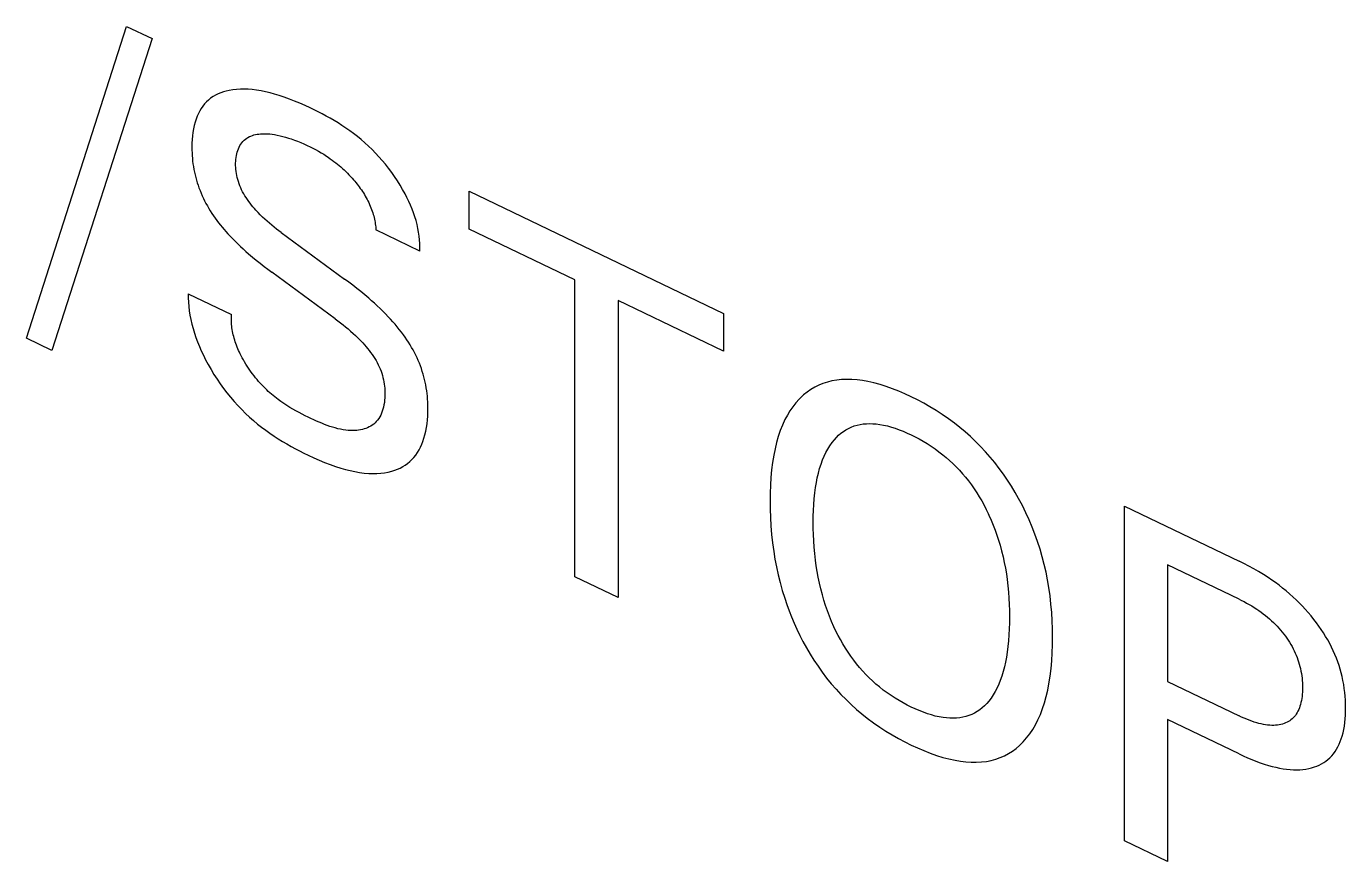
# Model space of a CAD drawing. Extents: x 0 to 420, y 0 to 297.
# Drawn here: x 164.7 to 171.78, y 153.05 to 157.53 of the extents above; entities that cross this region are included whole.
import ezdxf

# ---------------------------------------------------------------- set-up
doc = ezdxf.new("R2010")
doc.units = 0
doc.header["$LTSCALE"] = 23.1
doc.layers.add('40000_ISO', color=7, linetype='CONTINUOUS')

msp = doc.modelspace()

# ---------------------------------------------------------------- linework, layer by layer
at = {"layer": '40000_ISO', "color": 7, "linetype": 'CONTINUOUS'}
for p, q in [((164.6989, 155.8623), (165.2369, 157.535)), ((165.2369, 157.535), (165.3735, 157.4693)), ((165.3735, 157.4693), (164.8355, 155.7967)), ((165.6757, 157.1397), (165.665, 157.1296)), ((165.6876, 157.1493), (165.6757, 157.1397)), ((165.7002, 157.158), (165.6876, 157.1493)), ((165.7134, 157.1657), (165.7002, 157.158)), ((165.7271, 157.1726), (165.7134, 157.1657)), ((165.7414, 157.1786), (165.7271, 157.1726)), ((165.7562, 157.1837), (165.7414, 157.1786)), ((165.7713, 157.1881), (165.7562, 157.1837)), ((165.7869, 157.1917), (165.7713, 157.1881)), ((165.8065, 157.195), (165.7869, 157.1917)), ((165.8265, 157.1972), (165.8065, 157.195)), ((165.8469, 157.1984), (165.8265, 157.1972)), ((165.8677, 157.1986), (165.8469, 157.1984)), ((165.8889, 157.1977), (165.8677, 157.1986)), ((165.9103, 157.196), (165.8889, 157.1977)), ((165.934, 157.1931), (165.9103, 157.196)), ((165.9579, 157.1892), (165.934, 157.1931)), ((165.982, 157.1843), (165.9579, 157.1892)), ((166.0063, 157.1786), (165.982, 157.1843)), ((166.0308, 157.1719), (166.0063, 157.1786)), ((166.0553, 157.1645), (166.0308, 157.1719)), ((166.0828, 157.1553), (166.0553, 157.1645)), ((166.1105, 157.1452), (166.0828, 157.1553)), ((166.1382, 157.1342), (166.1105, 157.1452)), ((166.166, 157.1225), (166.1382, 157.1342)), ((165.6215, 157.0671), (165.6149, 157.0525)), ((165.6288, 157.0811), (165.6215, 157.0671)), ((165.6368, 157.0944), (165.6288, 157.0811)), ((165.6455, 157.1069), (165.6368, 157.0944)), ((165.6549, 157.1187), (165.6455, 157.1069)), ((165.665, 157.1296), (165.6549, 157.1187)), ((166.1939, 157.1102), (166.166, 157.1225)), ((166.2219, 157.0972), (166.1939, 157.1102)), ((166.2432, 157.0869), (166.2219, 157.0972)), ((166.2646, 157.0763), (166.2432, 157.0869)), ((166.2859, 157.0653), (166.2646, 157.0763)), ((166.3073, 157.054), (166.2859, 157.0653)), ((165.599, 157.0029), (165.5952, 156.9848)), ((165.6036, 157.0204), (165.599, 157.0029)), ((165.609, 157.0373), (165.6036, 157.0204)), ((165.6149, 157.0525), (165.609, 157.0373)), ((166.3286, 157.0421), (166.3073, 157.054)), ((166.3499, 157.0298), (166.3286, 157.0421)), ((166.3711, 157.017), (166.3499, 157.0298)), ((166.3922, 157.0037), (166.3711, 157.017)), ((166.4131, 156.9898), (166.3922, 157.0037)), ((165.5882, 156.9277), (165.5872, 156.9079)), ((165.5898, 156.9472), (165.5882, 156.9277)), ((165.5921, 156.9662), (165.5898, 156.9472)), ((165.5952, 156.9848), (165.5921, 156.9662)), ((165.8609, 156.9177), (165.8671, 156.9241)), ((165.8671, 156.9241), (165.8737, 156.9299)), ((165.8737, 156.9299), (165.8808, 156.9351)), ((165.8808, 156.9351), (165.8879, 156.9395)), ((165.8879, 156.9395), (165.8953, 156.9435)), ((165.8953, 156.9435), (165.9031, 156.9469)), ((165.9031, 156.9469), (165.9112, 156.9499)), ((165.9112, 156.9499), (165.9195, 156.9524)), ((165.9195, 156.9524), (165.928, 156.9544)), ((165.928, 156.9544), (165.9367, 156.9561)), ((165.9367, 156.9561), (165.9456, 156.9574)), ((165.9456, 156.9574), (165.9547, 156.9583)), ((165.9547, 156.9583), (165.9669, 156.959)), ((165.9669, 156.959), (165.9793, 156.9591)), ((165.9793, 156.9591), (165.992, 156.9586)), ((165.992, 156.9586), (166.0047, 156.9577)), ((166.0047, 156.9577), (166.0176, 156.9562)), ((166.0176, 156.9562), (166.0307, 156.9543)), ((166.0307, 156.9543), (166.0453, 156.9516)), ((166.0453, 156.9516), (166.06, 156.9484)), ((166.06, 156.9484), (166.0748, 156.9447)), ((166.0748, 156.9447), (166.0897, 156.9405)), ((166.0897, 156.9405), (166.1047, 156.9359)), ((166.1047, 156.9359), (166.1198, 156.931)), ((166.1198, 156.931), (166.1367, 156.9249)), ((166.1367, 156.9249), (166.1537, 156.9185)), ((166.4339, 156.9753), (166.4131, 156.9898)), ((166.4546, 156.9602), (166.4339, 156.9753)), ((166.475, 156.9444), (166.4546, 156.9602)), ((166.4952, 156.928), (166.475, 156.9444)), ((166.5151, 156.9108), (166.4952, 156.928)), ((165.5869, 156.8961), (165.5868, 156.8843)), ((165.5868, 156.8843), (165.587, 156.8701)), ((165.5872, 156.9079), (165.5869, 156.8961)), ((165.587, 156.8701), (165.5875, 156.8558)), ((165.5875, 156.8558), (165.5883, 156.8414)), ((165.8256, 156.8419), (165.8276, 156.8516)), ((165.8276, 156.8516), (165.8301, 156.861)), ((165.8301, 156.861), (165.8331, 156.87)), ((165.8331, 156.87), (165.8364, 156.8787)), ((165.8364, 156.8787), (165.8404, 156.8874)), ((165.8404, 156.8874), (165.8449, 156.8957)), ((165.8449, 156.8957), (165.8498, 156.9035)), ((165.8498, 156.9035), (165.8551, 156.9109)), ((165.8551, 156.9109), (165.8609, 156.9177)), ((166.1537, 156.9185), (166.1707, 156.9116)), ((166.1707, 156.9116), (166.1877, 156.9043)), ((166.1877, 156.9043), (166.2048, 156.8965)), ((166.2048, 156.8965), (166.2219, 156.8884)), ((166.2219, 156.8884), (166.2364, 156.8811)), ((166.2364, 156.8811), (166.2508, 156.8736)), ((166.2508, 156.8736), (166.2653, 156.8657)), ((166.2653, 156.8657), (166.2797, 156.8574)), ((166.2797, 156.8574), (166.2941, 156.8487)), ((166.5347, 156.8929), (166.5151, 156.9108)), ((166.5537, 156.8746), (166.5347, 156.8929)), ((166.5723, 156.8557), (166.5537, 156.8746)), ((166.5905, 156.836), (166.5723, 156.8557)), ((165.5883, 156.8414), (165.5894, 156.8268)), ((165.5894, 156.8268), (165.5909, 156.8122)), ((165.5909, 156.8122), (165.5927, 156.7974)), ((165.5927, 156.7974), (165.595, 156.7825)), ((165.595, 156.7825), (165.5976, 156.7674)), ((165.8216, 156.8003), (165.8219, 156.8111)), ((165.8217, 156.7892), (165.8216, 156.8003)), ((165.8221, 156.7787), (165.8217, 156.7892)), ((165.8219, 156.8111), (165.8227, 156.8216)), ((165.8229, 156.7681), (165.8221, 156.7787)), ((165.8227, 156.8216), (165.8239, 156.8319)), ((165.8239, 156.8319), (165.8256, 156.8419)), ((166.2941, 156.8487), (166.3084, 156.8396)), ((166.3084, 156.8396), (166.3189, 156.8325)), ((166.3189, 156.8325), (166.3294, 156.8252)), ((166.3294, 156.8252), (166.3399, 156.8177)), ((166.3399, 156.8177), (166.3492, 156.8107)), ((166.3492, 156.8107), (166.3585, 156.8035)), ((166.3585, 156.8035), (166.3677, 156.7961)), ((166.3677, 156.7961), (166.3768, 156.7885)), ((166.3768, 156.7885), (166.3859, 156.7807)), ((166.3859, 156.7807), (166.3948, 156.7727)), ((166.6083, 156.8158), (166.5905, 156.836)), ((166.6256, 156.795), (166.6083, 156.8158)), ((166.6425, 156.7737), (166.6256, 156.795)), ((165.5976, 156.7674), (165.6006, 156.7523)), ((165.6006, 156.7523), (165.6038, 156.7384)), ((165.6038, 156.7384), (165.6073, 156.7245)), ((165.6073, 156.7245), (165.6112, 156.7105)), ((165.6112, 156.7105), (165.6155, 156.6965)), ((165.8241, 156.7573), (165.8229, 156.7681)), ((165.8257, 156.7464), (165.8241, 156.7573)), ((165.8277, 156.7354), (165.8257, 156.7464)), ((165.8302, 156.7243), (165.8277, 156.7354)), ((165.833, 156.7132), (165.8302, 156.7243)), ((165.8363, 156.7021), (165.833, 156.7132)), ((166.3948, 156.7727), (166.4036, 156.7646)), ((166.4036, 156.7646), (166.4124, 156.7562)), ((166.4124, 156.7562), (166.421, 156.7477)), ((166.421, 156.7477), (166.4295, 156.739)), ((166.4295, 156.739), (166.4379, 156.7301)), ((166.4379, 156.7301), (166.4462, 156.721)), ((166.4462, 156.721), (166.4543, 156.7117)), ((166.4543, 156.7117), (166.4606, 156.7043)), ((166.6588, 156.7519), (166.6425, 156.7737)), ((166.6744, 156.7296), (166.6588, 156.7519)), ((166.6895, 156.707), (166.6744, 156.7296)), ((165.6155, 156.6965), (165.6201, 156.6824)), ((165.6201, 156.6824), (165.625, 156.6683)), ((165.625, 156.6683), (165.6304, 156.6543)), ((165.6304, 156.6543), (165.6361, 156.6402)), ((165.6361, 156.6402), (165.6422, 156.6263)), ((165.84, 156.6909), (165.8363, 156.7021)), ((165.8442, 156.6798), (165.84, 156.6909)), ((165.8488, 156.6688), (165.8442, 156.6798)), ((165.8538, 156.6581), (165.8488, 156.6688)), ((165.8592, 156.6475), (165.8538, 156.6581)), ((165.865, 156.6369), (165.8592, 156.6475)), ((165.8712, 156.6265), (165.865, 156.6369)), ((166.4606, 156.7043), (166.4669, 156.6968)), ((166.4669, 156.6968), (166.473, 156.6892)), ((166.473, 156.6892), (166.479, 156.6814)), ((166.479, 156.6814), (166.4849, 156.6736)), ((166.4849, 156.6736), (166.4906, 156.6657)), ((166.4906, 156.6657), (166.4963, 156.6577)), ((166.4963, 156.6577), (166.5017, 156.6495)), ((166.5017, 156.6495), (166.507, 156.6413)), ((166.507, 156.6413), (166.5122, 156.633)), ((166.7039, 156.684), (166.6895, 156.707)), ((166.7176, 156.6607), (166.7039, 156.684)), ((166.7305, 156.6371), (166.7176, 156.6607)), ((166.7409, 156.6168), (166.7305, 156.6371)), ((167.075, 156.4477), (167.075, 156.6514)), ((167.075, 156.6514), (168.4398, 155.9954)), ((165.6422, 156.6263), (165.6486, 156.6124)), ((165.6486, 156.6124), (165.6553, 156.5987)), ((165.6553, 156.5987), (165.6624, 156.5851)), ((165.6624, 156.5851), (165.6698, 156.5716)), ((165.6698, 156.5716), (165.6776, 156.5581)), ((165.8777, 156.6162), (165.8712, 156.6265)), ((165.8845, 156.6061), (165.8777, 156.6162)), ((165.8916, 156.5961), (165.8845, 156.6061)), ((165.899, 156.5862), (165.8916, 156.5961)), ((165.9066, 156.5765), (165.899, 156.5862)), ((165.9143, 156.567), (165.9066, 156.5765)), ((165.9222, 156.5577), (165.9143, 156.567)), ((166.5122, 156.633), (166.5172, 156.6246)), ((166.5172, 156.6246), (166.5221, 156.6159)), ((166.5221, 156.6159), (166.5268, 156.6071)), ((166.5268, 156.6071), (166.5314, 156.5982)), ((166.5314, 156.5982), (166.5357, 156.5893)), ((166.5357, 156.5893), (166.5398, 156.5803)), ((166.5398, 156.5803), (166.5437, 156.5713)), ((166.5437, 156.5713), (166.5474, 156.5622)), ((166.7507, 156.5963), (166.7409, 156.6168)), ((166.7598, 156.5756), (166.7507, 156.5963)), ((166.7683, 156.555), (166.7598, 156.5756)), ((165.6776, 156.5581), (165.6856, 156.5449)), ((165.6856, 156.5449), (165.6939, 156.5318)), ((165.6939, 156.5318), (165.7025, 156.5189)), ((165.7025, 156.5189), (165.7114, 156.5061)), ((165.7114, 156.5061), (165.7205, 156.4936)), ((165.9303, 156.5486), (165.9222, 156.5577)), ((165.9419, 156.536), (165.9303, 156.5486)), ((165.9537, 156.5238), (165.9419, 156.536)), ((165.9657, 156.512), (165.9537, 156.5238)), ((165.9779, 156.5005), (165.9657, 156.512)), ((165.9902, 156.4894), (165.9779, 156.5005)), ((166.5474, 156.5622), (166.5509, 156.5532)), ((166.5509, 156.5532), (166.5541, 156.5441)), ((166.5541, 156.5441), (166.5571, 156.535)), ((166.5571, 156.535), (166.5598, 156.5264)), ((166.5598, 156.5264), (166.5622, 156.5178)), ((166.5622, 156.5178), (166.5644, 156.5092)), ((166.5644, 156.5092), (166.5664, 156.5007)), ((166.5664, 156.5007), (166.5682, 156.4922)), ((166.776, 156.5342), (166.7683, 156.555)), ((166.7831, 156.5134), (166.776, 156.5342)), ((166.7893, 156.4927), (166.7831, 156.5134)), ((165.7205, 156.4936), (165.7299, 156.4813)), ((165.7299, 156.4813), (165.7395, 156.4692)), ((165.7395, 156.4692), (165.7492, 156.4574)), ((165.7492, 156.4574), (165.7592, 156.4457)), ((165.7592, 156.4457), (165.7693, 156.4341)), ((165.7693, 156.4341), (165.7796, 156.4228)), ((166.0026, 156.4786), (165.9902, 156.4894)), ((166.0151, 156.4681), (166.0026, 156.4786)), ((166.0278, 156.4578), (166.0151, 156.4681)), ((166.0405, 156.4479), (166.0278, 156.4578)), ((166.0533, 156.4381), (166.0405, 156.4479)), ((166.0661, 156.4286), (166.0533, 156.4381)), ((166.0661, 156.4286), (166.4064, 156.1784)), ((166.5682, 156.4922), (166.5698, 156.4838)), ((166.5698, 156.4838), (166.5711, 156.4754)), ((166.5711, 156.4754), (166.5722, 156.4671)), ((166.5722, 156.4671), (166.5731, 156.4589)), ((166.5731, 156.4589), (166.5737, 156.4508)), ((166.5737, 156.4508), (166.5742, 156.4428)), ((166.809, 156.3299), (166.5742, 156.4428)), ((166.7948, 156.4719), (166.7893, 156.4927)), ((166.7995, 156.4513), (166.7948, 156.4719)), ((166.8033, 156.4307), (166.7995, 156.4513)), ((166.8063, 156.4102), (166.8033, 156.4307)), ((167.6418, 156.1753), (167.075, 156.4477)), ((165.7796, 156.4228), (165.79, 156.4116)), ((165.79, 156.4116), (165.804, 156.397)), ((165.804, 156.397), (165.8182, 156.3827)), ((165.8182, 156.3827), (165.8326, 156.3686)), ((165.8326, 156.3686), (165.8471, 156.3548)), ((165.8471, 156.3548), (165.8618, 156.3413)), ((166.8084, 156.3898), (166.8063, 156.4102)), ((166.8096, 156.3696), (166.8084, 156.3898)), ((166.8098, 156.3497), (166.8096, 156.3696)), ((165.8618, 156.3413), (165.8766, 156.328)), ((165.8766, 156.328), (165.8914, 156.3149)), ((165.8914, 156.3149), (165.9118, 156.2975)), ((165.9118, 156.2975), (165.9324, 156.2805)), ((166.809, 156.3299), (166.8098, 156.3497)), ((165.9324, 156.2805), (165.9531, 156.2638)), ((165.9531, 156.2638), (165.9739, 156.2475)), ((165.9739, 156.2475), (165.9948, 156.2316)), ((165.9948, 156.2316), (166.0158, 156.216)), ((166.3561, 155.9658), (166.0158, 156.216)), ((166.4282, 156.1622), (166.4064, 156.1784)), ((166.4499, 156.1458), (166.4282, 156.1622)), ((166.4715, 156.1289), (166.4499, 156.1458)), ((167.6418, 154.5827), (167.6418, 156.1753)), ((165.5676, 156.1004), (165.5674, 156.0779)), ((165.5674, 156.0779), (165.5681, 156.0551)), ((165.5676, 156.1004), (165.8001, 155.9886)), ((166.4931, 156.1118), (166.4715, 156.1289)), ((166.5144, 156.0942), (166.4931, 156.1118)), ((166.5357, 156.0763), (166.5144, 156.0942)), ((166.5511, 156.0629), (166.5357, 156.0763)), ((165.5681, 156.0551), (165.5699, 156.0321)), ((165.5699, 156.0321), (165.5727, 156.0088)), ((165.5727, 156.0088), (165.5764, 155.9853)), ((166.5664, 156.0492), (166.5511, 156.0629)), ((166.5815, 156.0354), (166.5664, 156.0492)), ((166.5966, 156.0212), (166.5815, 156.0354)), ((166.6115, 156.0068), (166.5966, 156.0212)), ((166.6262, 155.992), (166.6115, 156.0068)), ((167.8731, 156.0641), (167.8731, 154.4715)), ((168.4398, 155.7917), (167.8731, 156.0641)), ((165.5764, 155.9853), (165.5811, 155.9616)), ((165.5811, 155.9616), (165.5867, 155.9378)), ((165.5867, 155.9378), (165.5931, 155.9139)), ((165.7986, 155.9624), (165.7988, 155.9712)), ((165.7987, 155.9535), (165.7986, 155.9624)), ((165.799, 155.9445), (165.7987, 155.9535)), ((165.7988, 155.9712), (165.7993, 155.98)), ((165.7996, 155.9355), (165.799, 155.9445)), ((165.7993, 155.98), (165.8001, 155.9886)), ((165.8005, 155.9264), (165.7996, 155.9355)), ((166.3561, 155.9658), (166.37, 155.9555)), ((166.37, 155.9555), (166.3839, 155.9449)), ((166.3839, 155.9449), (166.3977, 155.9341)), ((166.3977, 155.9341), (166.4114, 155.9231)), ((166.6407, 155.977), (166.6262, 155.992)), ((166.6529, 155.9639), (166.6407, 155.977)), ((166.6649, 155.9507), (166.6529, 155.9639)), ((166.6767, 155.9371), (166.6649, 155.9507)), ((166.6883, 155.9234), (166.6767, 155.9371)), ((168.4398, 155.9954), (168.4398, 155.7917)), ((164.8355, 155.7967), (164.6989, 155.8623)), ((165.5931, 155.9139), (165.6004, 155.8899)), ((165.6004, 155.8899), (165.6085, 155.8659)), ((165.6085, 155.8659), (165.6174, 155.8419)), ((165.8016, 155.9172), (165.8005, 155.9264)), ((165.803, 155.908), (165.8016, 155.9172)), ((165.8047, 155.8988), (165.803, 155.908)), ((165.8066, 155.8895), (165.8047, 155.8988)), ((165.8087, 155.8802), (165.8066, 155.8895)), ((165.8111, 155.8709), (165.8087, 155.8802)), ((165.8137, 155.8615), (165.8111, 155.8709)), ((165.8165, 155.8522), (165.8137, 155.8615)), ((166.4114, 155.9231), (166.425, 155.9118)), ((166.425, 155.9118), (166.4385, 155.9001)), ((166.4385, 155.9001), (166.4519, 155.8882)), ((166.4519, 155.8882), (166.4651, 155.8758)), ((166.4651, 155.8758), (166.4782, 155.8631)), ((166.4782, 155.8631), (166.4911, 155.8499)), ((166.6997, 155.9094), (166.6883, 155.9234)), ((166.7107, 155.8951), (166.6997, 155.9094)), ((166.7215, 155.8805), (166.7107, 155.8951)), ((166.7309, 155.8674), (166.7215, 155.8805)), ((166.7399, 155.8541), (166.7309, 155.8674)), ((165.6174, 155.8419), (165.6271, 155.818)), ((165.6271, 155.818), (165.6375, 155.7941)), ((165.6375, 155.7941), (165.6486, 155.7703)), ((165.8195, 155.8428), (165.8165, 155.8522)), ((165.8228, 155.8334), (165.8195, 155.8428)), ((165.8262, 155.8241), (165.8228, 155.8334)), ((165.8299, 155.8147), (165.8262, 155.8241)), ((165.8337, 155.8054), (165.8299, 155.8147)), ((165.8378, 155.796), (165.8337, 155.8054)), ((165.842, 155.7867), (165.8378, 155.796)), ((166.4911, 155.8499), (166.5039, 155.8364)), ((166.5039, 155.8364), (166.5126, 155.8267)), ((166.5126, 155.8267), (166.5212, 155.8167)), ((166.5212, 155.8167), (166.5297, 155.8066)), ((166.5297, 155.8066), (166.5379, 155.7963)), ((166.5379, 155.7963), (166.5459, 155.7858)), ((166.7487, 155.8406), (166.7399, 155.8541)), ((166.7572, 155.8269), (166.7487, 155.8406)), ((166.7654, 155.813), (166.7572, 155.8269)), ((166.7733, 155.7991), (166.7654, 155.813)), ((166.7808, 155.785), (166.7733, 155.7991)), ((165.6486, 155.7703), (165.6604, 155.7467)), ((165.6604, 155.7467), (165.6746, 155.7202)), ((165.6746, 155.7202), (165.6896, 155.6939)), ((165.8465, 155.7775), (165.842, 155.7867)), ((165.8511, 155.7682), (165.8465, 155.7775)), ((165.857, 155.7569), (165.8511, 155.7682)), ((165.8631, 155.7457), (165.857, 155.7569)), ((165.8695, 155.7346), (165.8631, 155.7457)), ((165.8761, 155.7236), (165.8695, 155.7346)), ((165.883, 155.7127), (165.8761, 155.7236)), ((166.5459, 155.7858), (166.5537, 155.7752)), ((166.5537, 155.7752), (166.5611, 155.7644)), ((166.5611, 155.7644), (166.5682, 155.7534)), ((166.5682, 155.7534), (166.5749, 155.7423)), ((166.5749, 155.7423), (166.5812, 155.7311)), ((166.5812, 155.7311), (166.5871, 155.7198)), ((166.5871, 155.7198), (166.5925, 155.7085)), ((166.788, 155.7708), (166.7808, 155.785)), ((166.7948, 155.7565), (166.788, 155.7708)), ((166.8012, 155.7421), (166.7948, 155.7565)), ((166.8072, 155.7277), (166.8012, 155.7421)), ((166.8129, 155.7133), (166.8072, 155.7277)), ((165.6896, 155.6939), (165.7053, 155.668)), ((165.7053, 155.668), (165.7218, 155.6425)), ((165.89, 155.7019), (165.883, 155.7127)), ((165.8973, 155.6912), (165.89, 155.7019)), ((165.9048, 155.6806), (165.8973, 155.6912)), ((165.9124, 155.6702), (165.9048, 155.6806)), ((165.9202, 155.66), (165.9124, 155.6702)), ((165.9282, 155.6499), (165.9202, 155.66)), ((165.9364, 155.64), (165.9282, 155.6499)), ((166.5925, 155.7085), (166.5974, 155.697)), ((166.5974, 155.697), (166.6018, 155.6855)), ((166.6018, 155.6855), (166.6058, 155.6739)), ((166.6058, 155.6739), (166.6092, 155.6623)), ((166.6092, 155.6623), (166.6122, 155.6507)), ((166.6122, 155.6507), (166.6148, 155.6391)), ((166.8182, 155.6988), (166.8129, 155.7133)), ((166.823, 155.6843), (166.8182, 155.6988)), ((166.8275, 155.6698), (166.823, 155.6843)), ((166.8316, 155.6554), (166.8275, 155.6698)), ((166.8354, 155.641), (166.8316, 155.6554)), ((165.7218, 155.6425), (165.7389, 155.6174)), ((165.7389, 155.6174), (165.7567, 155.5928)), ((165.7567, 155.5928), (165.7751, 155.5687)), ((165.9447, 155.6303), (165.9364, 155.64)), ((165.9531, 155.6208), (165.9447, 155.6303)), ((165.9617, 155.6114), (165.9531, 155.6208)), ((165.9704, 155.6023), (165.9617, 155.6114)), ((165.9792, 155.5935), (165.9704, 155.6023)), ((165.9881, 155.5848), (165.9792, 155.5935)), ((165.9966, 155.5769), (165.9881, 155.5848)), ((166.0051, 155.5692), (165.9966, 155.5769)), ((166.6148, 155.6391), (166.617, 155.6275)), ((166.617, 155.6275), (166.6188, 155.616)), ((166.6188, 155.616), (166.6203, 155.6046)), ((166.6203, 155.6046), (166.6213, 155.5933)), ((166.6213, 155.5933), (166.6221, 155.5821)), ((166.6221, 155.5821), (166.6226, 155.5684)), ((166.8387, 155.6268), (166.8354, 155.641)), ((166.8419, 155.6112), (166.8387, 155.6268)), ((166.8447, 155.5958), (166.8419, 155.6112)), ((166.847, 155.5805), (166.8447, 155.5958)), ((166.8489, 155.5653), (166.847, 155.5805)), ((168.9075, 155.5865), (168.8877, 155.5727)), ((168.9284, 155.5989), (168.9075, 155.5865)), ((168.9502, 155.6098), (168.9284, 155.5989)), ((168.9729, 155.6192), (168.9502, 155.6098)), ((168.9964, 155.6269), (168.9729, 155.6192)), ((169.0208, 155.6329), (168.9964, 155.6269)), ((169.0465, 155.6374), (169.0208, 155.6329)), ((169.0729, 155.64), (169.0465, 155.6374)), ((169.0999, 155.6411), (169.0729, 155.64)), ((169.1276, 155.6405), (169.0999, 155.6411)), ((169.1558, 155.6383), (169.1276, 155.6405)), ((169.1844, 155.6346), (169.1558, 155.6383)), ((169.2134, 155.6295), (169.1844, 155.6346)), ((169.246, 155.6222), (169.2134, 155.6295)), ((169.279, 155.6132), (169.246, 155.6222)), ((169.3122, 155.6027), (169.279, 155.6132)), ((169.3455, 155.5907), (169.3122, 155.6027)), ((169.3791, 155.5774), (169.3455, 155.5907)), ((169.4127, 155.5629), (169.3791, 155.5774)), ((165.7751, 155.5687), (165.7941, 155.5452)), ((165.7941, 155.5452), (165.8136, 155.5224)), ((165.8136, 155.5224), (165.8336, 155.5002)), ((166.0138, 155.5617), (166.0051, 155.5692)), ((166.0225, 155.5544), (166.0138, 155.5617)), ((166.0313, 155.5473), (166.0225, 155.5544)), ((166.0401, 155.5404), (166.0313, 155.5473)), ((166.049, 155.5336), (166.0401, 155.5404)), ((166.0647, 155.5222), (166.049, 155.5336)), ((166.0806, 155.5114), (166.0647, 155.5222)), ((166.0966, 155.501), (166.0806, 155.5114)), ((166.6175, 155.5042), (166.615, 155.4924)), ((166.6195, 155.5164), (166.6175, 155.5042)), ((166.621, 155.529), (166.6195, 155.5164)), ((166.622, 155.5419), (166.621, 155.529)), ((166.6225, 155.555), (166.622, 155.5419)), ((166.6226, 155.5684), (166.6225, 155.555)), ((166.8505, 155.5503), (166.8489, 155.5653)), ((166.8517, 155.5353), (166.8505, 155.5503)), ((166.8525, 155.5205), (166.8517, 155.5353)), ((166.8531, 155.5058), (166.8525, 155.5205)), ((166.8533, 155.4913), (166.8531, 155.5058)), ((168.8272, 155.5152), (168.8109, 155.4945)), ((168.8447, 155.5346), (168.8272, 155.5152)), ((168.8632, 155.5526), (168.8447, 155.5346)), ((168.8688, 155.5575), (168.8632, 155.5526)), ((168.8877, 155.5727), (168.8688, 155.5575)), ((169.4463, 155.5472), (169.4127, 155.5629)), ((169.4798, 155.5306), (169.4463, 155.5472)), ((169.5133, 155.5129), (169.4798, 155.5306)), ((169.5466, 155.494), (169.5133, 155.5129)), ((165.8336, 155.5002), (165.8541, 155.4788)), ((165.8541, 155.4788), (165.8749, 155.4582)), ((165.8749, 155.4582), (165.8959, 155.4386)), ((165.8959, 155.4386), (165.9172, 155.4198)), ((166.1128, 155.491), (166.0966, 155.501)), ((166.129, 155.4814), (166.1128, 155.491)), ((166.1454, 155.4722), (166.129, 155.4814)), ((166.1617, 155.4634), (166.1454, 155.4722)), ((166.1782, 155.4548), (166.1617, 155.4634)), ((166.1946, 155.4465), (166.1782, 155.4548)), ((166.2111, 155.4384), (166.1946, 155.4465)), ((166.2258, 155.4314), (166.2111, 155.4384)), ((166.5948, 155.4397), (166.5892, 155.4307)), ((166.5999, 155.4493), (166.5948, 155.4397)), ((166.6044, 155.4594), (166.5999, 155.4493)), ((166.6084, 155.4699), (166.6044, 155.4594)), ((166.612, 155.4809), (166.6084, 155.4699)), ((166.615, 155.4924), (166.612, 155.4809)), ((166.8507, 155.4235), (166.8522, 155.4445)), ((166.8522, 155.4445), (166.8531, 155.4659)), ((166.8531, 155.4659), (166.8533, 155.4785)), ((166.8533, 155.4785), (166.8533, 155.4913)), ((168.7818, 155.4494), (168.7689, 155.4252)), ((168.7958, 155.4725), (168.7818, 155.4494)), ((168.8109, 155.4945), (168.7958, 155.4725)), ((169.5798, 155.4739), (169.5466, 155.494)), ((169.6129, 155.4526), (169.5798, 155.4739)), ((169.6456, 155.43), (169.6129, 155.4526)), ((165.9172, 155.4198), (165.9388, 155.4018)), ((165.9388, 155.4018), (165.9606, 155.3845)), ((165.9606, 155.3845), (165.9828, 155.368)), ((165.9828, 155.368), (166.0051, 155.3521)), ((166.2405, 155.4246), (166.2258, 155.4314)), ((166.2552, 155.4179), (166.2405, 155.4246)), ((166.2698, 155.4115), (166.2552, 155.4179)), ((166.2844, 155.4055), (166.2698, 155.4115)), ((166.2989, 155.3997), (166.2844, 155.4055)), ((166.3134, 155.3943), (166.2989, 155.3997)), ((166.3278, 155.3892), (166.3134, 155.3943)), ((166.3421, 155.3846), (166.3278, 155.3892)), ((166.3564, 155.3804), (166.3421, 155.3846)), ((166.3705, 155.3767), (166.3564, 155.3804)), ((166.3845, 155.3736), (166.3705, 155.3767)), ((166.3984, 155.3709), (166.3845, 155.3736)), ((166.4122, 155.3689), (166.3984, 155.3709)), ((166.4259, 155.3674), (166.4122, 155.3689)), ((166.4394, 155.3666), (166.4259, 155.3674)), ((166.4502, 155.3664), (166.4394, 155.3666)), ((166.4608, 155.3667), (166.4502, 155.3664)), ((166.4713, 155.3674), (166.4608, 155.3667)), ((166.4816, 155.3686), (166.4713, 155.3674)), ((166.4917, 155.3703), (166.4816, 155.3686)), ((166.5016, 155.3724), (166.4917, 155.3703)), ((166.5112, 155.375), (166.5016, 155.3724)), ((166.5206, 155.3781), (166.5112, 155.375)), ((166.5296, 155.3817), (166.5206, 155.3781)), ((166.5384, 155.3859), (166.5296, 155.3817)), ((166.5468, 155.3905), (166.5384, 155.3859)), ((166.5548, 155.3957), (166.5468, 155.3905)), ((166.5625, 155.4014), (166.5548, 155.3957)), ((166.5697, 155.4077), (166.5625, 155.4014)), ((166.5764, 155.4145), (166.5697, 155.4077)), ((166.5831, 155.4223), (166.5764, 155.4145)), ((166.5892, 155.4307), (166.5831, 155.4223)), ((166.8372, 155.3439), (166.8417, 155.363)), ((166.8417, 155.363), (166.8454, 155.3827)), ((166.8454, 155.3827), (166.8484, 155.4028)), ((166.8484, 155.4028), (166.8507, 155.4235)), ((168.7437, 155.3661), (168.7332, 155.3349)), ((168.7556, 155.3963), (168.7437, 155.3661)), ((168.7689, 155.4252), (168.7556, 155.3963)), ((169.0822, 155.3616), (169.0958, 155.3705)), ((169.0958, 155.3705), (169.1099, 155.3784)), ((169.1099, 155.3784), (169.1247, 155.3853)), ((169.1247, 155.3853), (169.1401, 155.3912)), ((169.1401, 155.3912), (169.1558, 155.3958)), ((169.1558, 155.3958), (169.1719, 155.3994)), ((169.1719, 155.3994), (169.1886, 155.4019)), ((169.1886, 155.4019), (169.2057, 155.4035)), ((169.2057, 155.4035), (169.2232, 155.404)), ((169.2232, 155.404), (169.241, 155.4036)), ((169.241, 155.4036), (169.2591, 155.4022)), ((169.2591, 155.4022), (169.2775, 155.3998)), ((169.2775, 155.3998), (169.2981, 155.3961)), ((169.2981, 155.3961), (169.3189, 155.3914)), ((169.3189, 155.3914), (169.3398, 155.3856)), ((169.3398, 155.3856), (169.3609, 155.3788)), ((169.3609, 155.3788), (169.3822, 155.3712)), ((169.3822, 155.3712), (169.4035, 155.3627)), ((169.4035, 155.3627), (169.4249, 155.3535)), ((169.6781, 155.406), (169.6456, 155.43)), ((169.707, 155.3832), (169.6781, 155.406)), ((169.7356, 155.3593), (169.707, 155.3832)), ((166.0051, 155.3521), (166.0276, 155.3368)), ((166.0276, 155.3368), (166.0503, 155.3222)), ((166.0503, 155.3222), (166.0731, 155.3082)), ((166.0731, 155.3082), (166.096, 155.2947)), ((166.096, 155.2947), (166.119, 155.2817)), ((166.8131, 155.2774), (166.8201, 155.2928)), ((166.8201, 155.2928), (166.8263, 155.3088)), ((166.8263, 155.3088), (166.8319, 155.3253)), ((166.8319, 155.3253), (166.8372, 155.3439)), ((168.7239, 155.3026), (168.7159, 155.2694)), ((168.7332, 155.3349), (168.7239, 155.3026)), ((169.0096, 155.285), (169.0214, 155.3018)), ((169.0214, 155.3018), (169.0341, 155.3176)), ((169.0341, 155.3176), (169.0452, 155.3298)), ((169.0452, 155.3298), (169.0569, 155.3412)), ((169.0569, 155.3412), (169.0693, 155.3518)), ((169.0693, 155.3518), (169.0822, 155.3616)), ((169.4249, 155.3535), (169.4463, 155.3435)), ((169.4463, 155.3435), (169.4679, 155.3329)), ((169.4679, 155.3329), (169.4893, 155.3215)), ((169.4893, 155.3215), (169.5108, 155.3094)), ((169.5108, 155.3094), (169.5321, 155.2966)), ((169.5321, 155.2966), (169.5533, 155.283)), ((169.7637, 155.3344), (169.7356, 155.3593)), ((169.7913, 155.3083), (169.7637, 155.3344)), ((169.8183, 155.2813), (169.7913, 155.3083)), ((166.119, 155.2817), (166.142, 155.2693)), ((166.142, 155.2693), (166.1651, 155.2574)), ((166.1651, 155.2574), (166.1881, 155.2458)), ((166.1881, 155.2458), (166.2111, 155.2348)), ((166.2111, 155.2348), (166.2405, 155.2211)), ((166.2405, 155.2211), (166.2697, 155.2082)), ((166.7676, 155.2111), (166.7781, 155.2228)), ((166.7781, 155.2228), (166.7879, 155.2353)), ((166.7879, 155.2353), (166.797, 155.2486)), ((166.797, 155.2486), (166.8054, 155.2626)), ((166.8054, 155.2626), (166.8131, 155.2774)), ((168.709, 155.2354), (168.7026, 155.196)), ((168.7159, 155.2694), (168.709, 155.2354)), ((168.9709, 155.2095), (168.9794, 155.2295)), ((168.9794, 155.2295), (168.9886, 155.2488)), ((168.9886, 155.2488), (168.9987, 155.2674)), ((168.9987, 155.2674), (169.0096, 155.285)), ((169.5533, 155.283), (169.5743, 155.2686)), ((169.5743, 155.2686), (169.5952, 155.2533)), ((169.5952, 155.2533), (169.6158, 155.2372)), ((169.6158, 155.2372), (169.6343, 155.2218)), ((169.6343, 155.2218), (169.6525, 155.2058)), ((169.8447, 155.2532), (169.8183, 155.2813)), ((169.8703, 155.2241), (169.8447, 155.2532)), ((169.8947, 155.1944), (169.8703, 155.2241)), ((166.2697, 155.2082), (166.2989, 155.1961)), ((166.2989, 155.1961), (166.3279, 155.1849)), ((166.3279, 155.1849), (166.3568, 155.1746)), ((166.3568, 155.1746), (166.3856, 155.1653)), ((166.3856, 155.1653), (166.4111, 155.158)), ((166.4111, 155.158), (166.4364, 155.1516)), ((166.4364, 155.1516), (166.4616, 155.1462)), ((166.6604, 155.1486), (166.6756, 155.1535)), ((166.6756, 155.1535), (166.6904, 155.1592)), ((166.6904, 155.1592), (166.7047, 155.1657)), ((166.7047, 155.1657), (166.7185, 155.173)), ((166.7185, 155.173), (166.7317, 155.1813)), ((166.7317, 155.1813), (166.7443, 155.1903)), ((166.7443, 155.1903), (166.7563, 155.2003)), ((166.7563, 155.2003), (166.7676, 155.2111)), ((168.6975, 155.1558), (168.6937, 155.1149)), ((168.7026, 155.196), (168.6975, 155.1558)), ((168.9482, 155.1385), (168.9549, 155.1629)), ((168.9549, 155.1629), (168.9624, 155.1866)), ((168.9624, 155.1866), (168.9709, 155.2095)), ((169.6525, 155.2058), (169.6703, 155.1891)), ((169.6703, 155.1891), (169.6879, 155.1717)), ((169.6879, 155.1717), (169.705, 155.1537)), ((169.705, 155.1537), (169.7217, 155.1351)), ((169.9183, 155.1639), (169.8947, 155.1944)), ((169.941, 155.1326), (169.9183, 155.1639)), ((166.4616, 155.1462), (166.4865, 155.1419)), ((166.4865, 155.1419), (166.5111, 155.1386)), ((166.5111, 155.1386), (166.5354, 155.1366)), ((166.5354, 155.1366), (166.5573, 155.1358)), ((166.5573, 155.1358), (166.5789, 155.136)), ((166.5789, 155.136), (166.6, 155.1374)), ((166.6, 155.1374), (166.6207, 155.1399)), ((166.6207, 155.1399), (166.6408, 155.1437)), ((166.6408, 155.1437), (166.6604, 155.1486)), ((168.6937, 155.1149), (168.6911, 155.0733)), ((168.933, 155.0618), (168.9373, 155.0879)), ((168.9373, 155.0879), (168.9424, 155.1135)), ((168.9424, 155.1135), (168.9482, 155.1385)), ((169.7217, 155.1351), (169.738, 155.116)), ((169.738, 155.116), (169.7536, 155.0963)), ((169.7536, 155.0963), (169.769, 155.0756)), ((169.9629, 155.1006), (169.941, 155.1326)), ((169.9838, 155.0681), (169.9629, 155.1006)), ((168.6896, 155.031), (168.6891, 154.9883)), ((168.6911, 155.0733), (168.6896, 155.031)), ((168.9257, 155.0011), (168.9289, 155.0318)), ((168.9289, 155.0318), (168.933, 155.0618)), ((169.769, 155.0756), (169.7839, 155.0545)), ((169.7839, 155.0545), (169.798, 155.0329)), ((169.798, 155.0329), (169.8116, 155.011)), ((169.8116, 155.011), (169.8246, 154.9888)), ((170.0037, 155.035), (169.9838, 155.0681)), ((170.0227, 155.0016), (170.0037, 155.035)), ((168.6891, 154.9883), (168.6895, 154.9443)), ((168.6895, 154.9443), (168.691, 154.9)), ((168.9206, 154.9067), (168.9216, 154.9386)), ((168.9216, 154.9386), (168.9233, 154.9701)), ((168.9233, 154.9701), (168.9257, 155.0011)), ((169.8246, 154.9888), (169.8369, 154.9663)), ((169.8369, 154.9663), (169.8486, 154.9436)), ((169.8486, 154.9436), (169.8597, 154.9208)), ((170.0427, 154.9639), (170.0227, 155.0016)), ((170.0614, 154.9259), (170.0427, 154.9639)), ((170.5907, 153.1652), (170.5907, 154.9615)), ((170.5907, 154.9615), (171.2054, 154.6661)), ((168.691, 154.9), (168.6936, 154.8551)), ((168.9203, 154.8746), (168.9206, 154.9067)), ((168.9206, 154.8415), (168.9203, 154.8746)), ((169.8597, 154.9208), (169.8633, 154.9132)), ((169.8633, 154.9132), (169.8752, 154.8864)), ((169.8752, 154.8864), (169.8863, 154.8595)), ((170.0789, 154.8877), (170.0614, 154.9259)), ((170.0951, 154.8492), (170.0789, 154.8877)), ((168.6936, 154.8551), (168.6973, 154.8098)), ((168.6973, 154.8098), (168.7023, 154.7641)), ((168.9215, 154.8082), (168.9206, 154.8415)), ((168.9232, 154.7746), (168.9215, 154.8082)), ((169.8863, 154.8595), (169.8966, 154.8326)), ((169.8966, 154.8326), (169.9061, 154.8057)), ((169.9061, 154.8057), (169.9149, 154.7788)), ((170.1101, 154.8107), (170.0951, 154.8492)), ((170.1239, 154.7722), (170.1101, 154.8107)), ((168.7023, 154.7641), (168.7086, 154.7179)), ((168.9255, 154.7407), (168.9232, 154.7746)), ((168.9287, 154.7065), (168.9255, 154.7407)), ((169.9149, 154.7788), (169.923, 154.7519)), ((169.923, 154.7519), (169.9314, 154.7208)), ((170.1373, 154.7305), (170.1239, 154.7722)), ((170.1494, 154.689), (170.1373, 154.7305)), ((168.7086, 154.7179), (168.7154, 154.6767)), ((168.7154, 154.6767), (168.7232, 154.6352)), ((168.9327, 154.672), (168.9287, 154.7065)), ((168.9369, 154.6414), (168.9327, 154.672)), ((169.9314, 154.7208), (169.939, 154.6898)), ((169.939, 154.6898), (169.9457, 154.659)), ((169.9457, 154.659), (169.9515, 154.6284)), ((170.1601, 154.6476), (170.1494, 154.689)), ((171.2314, 154.6532), (171.2054, 154.6661)), ((168.7232, 154.6352), (168.7323, 154.5934)), ((168.7323, 154.5934), (168.7427, 154.5514)), ((168.9419, 154.6105), (168.9369, 154.6414)), ((168.9476, 154.5794), (168.9419, 154.6105)), ((169.9515, 154.6284), (169.9566, 154.5979)), ((169.9566, 154.5979), (169.9609, 154.5677)), ((170.1695, 154.6064), (170.1601, 154.6476)), ((170.1776, 154.5655), (170.1695, 154.6064)), ((170.8219, 154.6467), (170.8219, 154.0203)), ((171.2054, 154.4624), (170.8219, 154.6467)), ((171.2575, 154.6397), (171.2314, 154.6532)), ((171.2836, 154.6254), (171.2575, 154.6397)), ((171.3096, 154.6103), (171.2836, 154.6254)), ((171.3355, 154.5945), (171.3096, 154.6103)), ((171.3613, 154.5778), (171.3355, 154.5945)), ((167.8731, 154.4715), (167.6418, 154.5827)), ((168.7427, 154.5514), (168.7543, 154.5092)), ((168.9542, 154.5482), (168.9476, 154.5794)), ((168.9616, 154.5168), (168.9542, 154.5482)), ((168.9698, 154.4852), (168.9616, 154.5168)), ((169.9609, 154.5677), (169.965, 154.5337)), ((169.965, 154.5337), (169.9682, 154.5)), ((170.1846, 154.5249), (170.1776, 154.5655)), ((170.1911, 154.4795), (170.1846, 154.5249)), ((171.3808, 154.5645), (171.3613, 154.5778)), ((171.4003, 154.5508), (171.3808, 154.5645)), ((171.4196, 154.5364), (171.4003, 154.5508)), ((171.4388, 154.5216), (171.4196, 154.5364)), ((171.4578, 154.5061), (171.4388, 154.5216)), ((168.7543, 154.5092), (168.7673, 154.4669)), ((168.7673, 154.4669), (168.7786, 154.4336)), ((168.9781, 154.4568), (168.9698, 154.4852)), ((168.9871, 154.4283), (168.9781, 154.4568)), ((169.9682, 154.5), (169.9706, 154.4667)), ((169.9706, 154.4667), (169.9723, 154.4336)), ((170.1962, 154.4346), (170.1911, 154.4795)), ((171.2054, 154.4624), (171.2189, 154.4557)), ((171.2189, 154.4557), (171.2324, 154.4488)), ((171.2324, 154.4488), (171.246, 154.4415)), ((171.4765, 154.4902), (171.4578, 154.5061)), ((171.4951, 154.4736), (171.4765, 154.4902)), ((171.5119, 154.4579), (171.4951, 154.4736)), ((171.5285, 154.4416), (171.5119, 154.4579)), ((168.7786, 154.4336), (168.7907, 154.4003)), ((168.7907, 154.4003), (168.8037, 154.367)), ((168.997, 154.3998), (168.9871, 154.4283)), ((169.0077, 154.3712), (168.997, 154.3998)), ((169.9723, 154.4336), (169.9732, 154.4008)), ((169.9732, 154.4008), (169.9736, 154.3683)), ((170.2001, 154.3902), (170.1962, 154.4346)), ((170.2027, 154.3462), (170.2001, 154.3902)), ((171.246, 154.4415), (171.2595, 154.4339)), ((171.2595, 154.4339), (171.2729, 154.4259)), ((171.2729, 154.4259), (171.2864, 154.4176)), ((171.2864, 154.4176), (171.2998, 154.4089)), ((171.2998, 154.4089), (171.3115, 154.401)), ((171.3115, 154.401), (171.3232, 154.3927)), ((171.3232, 154.3927), (171.3348, 154.384)), ((171.3348, 154.384), (171.3463, 154.3751)), ((171.3463, 154.3751), (171.3577, 154.3658)), ((171.5448, 154.4249), (171.5285, 154.4416)), ((171.5608, 154.4077), (171.5448, 154.4249)), ((171.5765, 154.3901), (171.5608, 154.4077)), ((171.5918, 154.372), (171.5765, 154.3901)), ((171.6068, 154.3534), (171.5918, 154.372)), ((168.8037, 154.367), (168.8177, 154.3338)), ((168.8177, 154.3338), (168.8326, 154.3008)), ((169.0193, 154.3427), (169.0077, 154.3712)), ((169.0318, 154.3143), (169.0193, 154.3427)), ((169.0427, 154.291), (169.0318, 154.3143)), ((169.9724, 154.3029), (169.9707, 154.2708)), ((169.9733, 154.3354), (169.9724, 154.3029)), ((169.9736, 154.3683), (169.9733, 154.3354)), ((170.2043, 154.3027), (170.2027, 154.3462)), ((170.2048, 154.2597), (170.2043, 154.3027)), ((171.3577, 154.3658), (171.3689, 154.3561)), ((171.3689, 154.3561), (171.38, 154.3462)), ((171.38, 154.3462), (171.3901, 154.3367)), ((171.3901, 154.3367), (171.3999, 154.327)), ((171.3999, 154.327), (171.4096, 154.3169)), ((171.4096, 154.3169), (171.4191, 154.3066)), ((171.4191, 154.3066), (171.4284, 154.296)), ((171.6202, 154.3359), (171.6068, 154.3534)), ((171.6333, 154.318), (171.6202, 154.3359)), ((171.6459, 154.2999), (171.6333, 154.318)), ((168.8326, 154.3008), (168.8484, 154.2679)), ((168.8484, 154.2679), (168.8652, 154.2352)), ((168.8652, 154.2352), (168.8839, 154.2012)), ((169.0543, 154.2678), (169.0427, 154.291)), ((169.0666, 154.2449), (169.0543, 154.2678)), ((169.0795, 154.2221), (169.0666, 154.2449)), ((169.9683, 154.2391), (169.9652, 154.2078)), ((169.9707, 154.2708), (169.9683, 154.2391)), ((170.2044, 154.2162), (170.2048, 154.2597)), ((171.4284, 154.296), (171.4374, 154.2852)), ((171.4374, 154.2852), (171.4462, 154.274)), ((171.4462, 154.274), (171.4541, 154.2635)), ((171.4541, 154.2635), (171.4618, 154.2527)), ((171.4618, 154.2527), (171.4692, 154.2418)), ((171.4692, 154.2418), (171.4763, 154.2307)), ((171.4763, 154.2307), (171.4831, 154.2194)), ((171.658, 154.2814), (171.6459, 154.2999)), ((171.6697, 154.2626), (171.658, 154.2814)), ((171.6808, 154.2436), (171.6697, 154.2626)), ((171.6914, 154.2244), (171.6808, 154.2436)), ((168.8839, 154.2012), (168.9037, 154.1676)), ((168.9037, 154.1676), (168.9244, 154.1345)), ((169.093, 154.1997), (169.0795, 154.2221)), ((169.1072, 154.1776), (169.093, 154.1997)), ((169.122, 154.156), (169.1072, 154.1776)), ((169.9612, 154.1771), (169.957, 154.1505)), ((169.9652, 154.2078), (169.9612, 154.1771)), ((170.2003, 154.1309), (170.2029, 154.1733)), ((170.2029, 154.1733), (170.2044, 154.2162)), ((171.4831, 154.2194), (171.4896, 154.208)), ((171.4896, 154.208), (171.4957, 154.1964)), ((171.4957, 154.1964), (171.5015, 154.1848)), ((171.5015, 154.1848), (171.5069, 154.173)), ((171.5069, 154.173), (171.512, 154.1611)), ((171.512, 154.1611), (171.5167, 154.1491)), ((171.7013, 154.205), (171.6914, 154.2244)), ((171.7106, 154.1855), (171.7013, 154.205)), ((171.7193, 154.1658), (171.7106, 154.1855)), ((171.7273, 154.146), (171.7193, 154.1658)), ((168.9244, 154.1345), (168.9462, 154.1019)), ((168.9462, 154.1019), (168.9689, 154.0701)), ((169.1375, 154.1348), (169.122, 154.156)), ((169.1531, 154.1147), (169.1375, 154.1348)), ((169.1693, 154.0952), (169.1531, 154.1147)), ((169.186, 154.0762), (169.1693, 154.0952)), ((169.9463, 154.0988), (169.9397, 154.0739)), ((169.952, 154.1244), (169.9463, 154.0988)), ((169.957, 154.1505), (169.952, 154.1244)), ((170.1915, 154.0484), (170.1965, 154.0893)), ((170.1965, 154.0893), (170.2003, 154.1309)), ((171.5167, 154.1491), (171.521, 154.1372)), ((171.521, 154.1372), (171.525, 154.1252)), ((171.525, 154.1252), (171.5286, 154.1133)), ((171.5286, 154.1133), (171.5318, 154.1014)), ((171.5318, 154.1014), (171.5346, 154.0895)), ((171.5346, 154.0895), (171.5374, 154.0764)), ((171.7347, 154.1261), (171.7273, 154.146)), ((171.7415, 154.1063), (171.7347, 154.1261)), ((171.7476, 154.0865), (171.7415, 154.1063)), ((168.9689, 154.0701), (168.9926, 154.039)), ((168.9926, 154.039), (169.0171, 154.0087)), ((169.2032, 154.0579), (169.186, 154.0762)), ((169.2208, 154.0402), (169.2032, 154.0579)), ((169.2388, 154.0231), (169.2208, 154.0402)), ((169.2571, 154.0068), (169.2388, 154.0231)), ((169.924, 154.026), (169.9158, 154.0056)), ((169.9323, 154.0496), (169.924, 154.026)), ((169.9397, 154.0739), (169.9323, 154.0496)), ((170.1851, 154.0083), (170.1915, 154.0484)), ((170.8219, 154.0203), (171.2054, 153.836)), ((171.5374, 154.0764), (171.5397, 154.0635)), ((171.5397, 154.0635), (171.5416, 154.0506)), ((171.5416, 154.0506), (171.5431, 154.0379)), ((171.5431, 154.0379), (171.5442, 154.0252)), ((171.5442, 154.0252), (171.545, 154.0128)), ((171.7531, 154.0667), (171.7476, 154.0865)), ((171.758, 154.0471), (171.7531, 154.0667)), ((171.7627, 154.0254), (171.758, 154.0471)), ((171.7667, 154.004), (171.7627, 154.0254)), ((169.0171, 154.0087), (169.0428, 153.9791)), ((169.0428, 153.9791), (169.0693, 153.9505)), ((169.0693, 153.9505), (169.0965, 153.9229)), ((169.2757, 153.9911), (169.2571, 154.0068)), ((169.2964, 153.9747), (169.2757, 153.9911)), ((169.3174, 153.9592), (169.2964, 153.9747)), ((169.3386, 153.9446), (169.3174, 153.9592)), ((169.8862, 153.9487), (169.8746, 153.9315)), ((169.8969, 153.9669), (169.8862, 153.9487)), ((169.9068, 153.9859), (169.8969, 153.9669)), ((169.9158, 154.0056), (169.9068, 153.9859)), ((170.1704, 153.9398), (170.1784, 153.9736)), ((170.1784, 153.9736), (170.1851, 154.0083)), ((171.5443, 153.9521), (171.5432, 153.9405)), ((171.5451, 153.964), (171.5443, 153.9521)), ((171.545, 154.0128), (171.5455, 154.0004)), ((171.5455, 153.976), (171.5451, 153.964)), ((171.5455, 154.0004), (171.5457, 153.9882)), ((171.5457, 153.9882), (171.5455, 153.976)), ((171.7699, 153.9827), (171.7667, 154.004)), ((171.7725, 153.9617), (171.7699, 153.9827)), ((171.7745, 153.9408), (171.7725, 153.9617)), ((169.0965, 153.9229), (169.1244, 153.8964)), ((169.1244, 153.8964), (169.1528, 153.871)), ((169.3599, 153.9308), (169.3386, 153.9446)), ((169.3814, 153.9178), (169.3599, 153.9308)), ((169.403, 153.9056), (169.3814, 153.9178)), ((169.4247, 153.8941), (169.403, 153.9056)), ((169.4463, 153.8833), (169.4247, 153.8941)), ((169.468, 153.8732), (169.4463, 153.8833)), ((169.8271, 153.8793), (169.8141, 153.869)), ((169.8394, 153.8905), (169.8271, 153.8793)), ((169.8511, 153.9024), (169.8394, 153.8905)), ((169.8621, 153.9152), (169.8511, 153.9024)), ((169.8746, 153.9315), (169.8621, 153.9152)), ((170.1509, 153.8749), (170.1613, 153.9068)), ((170.1613, 153.9068), (170.1704, 153.9398)), ((171.5288, 153.8784), (171.5252, 153.8698)), ((171.5319, 153.8873), (171.5288, 153.8784)), ((171.5347, 153.8965), (171.5319, 153.8873)), ((171.5375, 153.9071), (171.5347, 153.8965)), ((171.5398, 153.918), (171.5375, 153.9071)), ((171.5417, 153.9291), (171.5398, 153.918)), ((171.5432, 153.9405), (171.5417, 153.9291)), ((171.7758, 153.9202), (171.7745, 153.9408)), ((171.7766, 153.8997), (171.7758, 153.9202)), ((171.7769, 153.8796), (171.7766, 153.8997)), ((171.7767, 153.8593), (171.7769, 153.8796)), ((169.1528, 153.871), (169.1816, 153.8467)), ((169.1816, 153.8467), (169.2108, 153.8235)), ((169.2108, 153.8235), (169.2438, 153.799)), ((169.4897, 153.8639), (169.468, 153.8732)), ((169.5113, 153.8554), (169.4897, 153.8639)), ((169.5328, 153.8477), (169.5113, 153.8554)), ((169.5542, 153.841), (169.5328, 153.8477)), ((169.5754, 153.8352), (169.5542, 153.841)), ((169.5964, 153.8305), (169.5754, 153.8352)), ((169.6172, 153.827), (169.5964, 153.8305)), ((169.6358, 153.8247), (169.6172, 153.827)), ((169.6541, 153.8235), (169.6358, 153.8247)), ((169.6721, 153.8233), (169.6541, 153.8235)), ((169.6898, 153.824), (169.6721, 153.8233)), ((169.707, 153.8258), (169.6898, 153.824)), ((169.7238, 153.8287), (169.707, 153.8258)), ((169.7401, 153.8326), (169.7238, 153.8287)), ((169.7558, 153.8376), (169.7401, 153.8326)), ((169.7713, 153.8438), (169.7558, 153.8376)), ((169.7862, 153.8512), (169.7713, 153.8438)), ((169.8005, 153.8596), (169.7862, 153.8512)), ((169.8141, 153.869), (169.8005, 153.8596)), ((170.1127, 153.7884), (170.126, 153.8144)), ((170.126, 153.8144), (170.1392, 153.844)), ((170.1392, 153.844), (170.1509, 153.8749)), ((170.8219, 153.8166), (170.8219, 153.0541)), ((171.2054, 153.6323), (170.8219, 153.8166)), ((171.219, 153.8296), (171.2054, 153.836)), ((171.2326, 153.8235), (171.219, 153.8296)), ((171.2462, 153.8178), (171.2326, 153.8235)), ((171.2599, 153.8124), (171.2462, 153.8178)), ((171.2734, 153.8074), (171.2599, 153.8124)), ((171.287, 153.8028), (171.2734, 153.8074)), ((171.4701, 153.8055), (171.4628, 153.8015)), ((171.4771, 153.8099), (171.4701, 153.8055)), ((171.4839, 153.8148), (171.4771, 153.8099)), ((171.4903, 153.8201), (171.4839, 153.8148)), ((171.4963, 153.8259), (171.4903, 153.8201)), ((171.502, 153.8321), (171.4963, 153.8259)), ((171.5074, 153.8388), (171.502, 153.8321)), ((171.5124, 153.846), (171.5074, 153.8388)), ((171.5171, 153.8535), (171.5124, 153.846)), ((171.5213, 153.8615), (171.5171, 153.8535)), ((171.5252, 153.8698), (171.5213, 153.8615)), ((171.7726, 153.8005), (171.7746, 153.8197)), ((171.7746, 153.8197), (171.7759, 153.8394)), ((171.7759, 153.8394), (171.7767, 153.8593)), ((169.2438, 153.799), (169.2771, 153.7759)), ((169.2771, 153.7759), (169.3107, 153.7542)), ((169.3107, 153.7542), (169.3444, 153.7338)), ((170.0654, 153.7178), (170.0824, 153.74)), ((170.0824, 153.74), (170.0982, 153.7635)), ((170.0982, 153.7635), (170.1127, 153.7884)), ((171.3004, 153.7987), (171.287, 153.8028)), ((171.3122, 153.7954), (171.3004, 153.7987)), ((171.324, 153.7926), (171.3122, 153.7954)), ((171.3357, 153.7901), (171.324, 153.7926)), ((171.3472, 153.7881), (171.3357, 153.7901)), ((171.3587, 153.7865), (171.3472, 153.7881)), ((171.37, 153.7855), (171.3587, 153.7865)), ((171.3811, 153.7849), (171.37, 153.7855)), ((171.3912, 153.7849), (171.3811, 153.7849)), ((171.4011, 153.7853), (171.3912, 153.7849)), ((171.4108, 153.7862), (171.4011, 153.7853)), ((171.4203, 153.7876), (171.4108, 153.7862)), ((171.4296, 153.7895), (171.4203, 153.7876)), ((171.4386, 153.7919), (171.4296, 153.7895)), ((171.4474, 153.7948), (171.4386, 153.7919)), ((171.4552, 153.7979), (171.4474, 153.7948)), ((171.4628, 153.8015), (171.4552, 153.7979)), ((171.7583, 153.7277), (171.7629, 153.7452)), ((171.7629, 153.7452), (171.7668, 153.7631)), ((171.7668, 153.7631), (171.7701, 153.7816)), ((171.7701, 153.7816), (171.7726, 153.8005)), ((169.3444, 153.7338), (169.3783, 153.7146)), ((169.3783, 153.7146), (169.4123, 153.6965)), ((169.4123, 153.6965), (169.4463, 153.6796)), ((169.4463, 153.6796), (169.4803, 153.6639)), ((169.4803, 153.6639), (169.5142, 153.6493)), ((170.0087, 153.6618), (170.0275, 153.6778)), ((170.0275, 153.6778), (170.0471, 153.6971)), ((170.0471, 153.6971), (170.0654, 153.7178)), ((171.7281, 153.6568), (171.7354, 153.6698)), ((171.7354, 153.6698), (171.742, 153.6835)), ((171.742, 153.6835), (171.7481, 153.6977)), ((171.7481, 153.6977), (171.7535, 153.7125)), ((171.7535, 153.7125), (171.7583, 153.7277)), ((169.5142, 153.6493), (169.5481, 153.6359)), ((169.5481, 153.6359), (169.5817, 153.624)), ((169.5817, 153.624), (169.6152, 153.6135)), ((169.6152, 153.6135), (169.6484, 153.6047)), ((169.6484, 153.6047), (169.6813, 153.5975)), ((169.6813, 153.5975), (169.7105, 153.5926)), ((169.8493, 153.5919), (169.875, 153.5969)), ((169.875, 153.5969), (169.8996, 153.6036)), ((169.8996, 153.6036), (169.9234, 153.6121)), ((169.9234, 153.6121), (169.9461, 153.6222)), ((169.9461, 153.6222), (169.968, 153.6339)), ((169.968, 153.6339), (169.9888, 153.6471)), ((169.9888, 153.6471), (170.0087, 153.6618)), ((171.2054, 153.6323), (171.228, 153.6217)), ((171.228, 153.6217), (171.2506, 153.6116)), ((171.2506, 153.6116), (171.2732, 153.602)), ((171.2732, 153.602), (171.2958, 153.5931)), ((171.6598, 153.5858), (171.6713, 153.5937)), ((171.6713, 153.5937), (171.6822, 153.6023)), ((171.6822, 153.6023), (171.6926, 153.6116)), ((171.6926, 153.6116), (171.7024, 153.6217)), ((171.7024, 153.6217), (171.7116, 153.6327)), ((171.7116, 153.6327), (171.7201, 153.6444)), ((171.7201, 153.6444), (171.7281, 153.6568)), ((169.7105, 153.5926), (169.7394, 153.5893)), ((169.7394, 153.5893), (169.7678, 153.5875)), ((169.7678, 153.5875), (169.7956, 153.5873)), ((169.7956, 153.5873), (169.8228, 153.5887)), ((169.8228, 153.5887), (169.8493, 153.5919)), ((171.2958, 153.5931), (171.3183, 153.5848)), ((171.3183, 153.5848), (171.3408, 153.5771)), ((171.3408, 153.5771), (171.3631, 153.5702)), ((171.3631, 153.5702), (171.3828, 153.5647)), ((171.3828, 153.5647), (171.4024, 153.5599)), ((171.4024, 153.5599), (171.4219, 153.5557)), ((171.4219, 153.5557), (171.4412, 153.5523)), ((171.4412, 153.5523), (171.4603, 153.5496)), ((171.4603, 153.5496), (171.4791, 153.5477)), ((171.4791, 153.5477), (171.4977, 153.5467)), ((171.4977, 153.5467), (171.5146, 153.5465)), ((171.5146, 153.5465), (171.5312, 153.5471)), ((171.5312, 153.5471), (171.5475, 153.5484)), ((171.5475, 153.5484), (171.5635, 153.5505)), ((171.5635, 153.5505), (171.5791, 153.5534)), ((171.5791, 153.5534), (171.5943, 153.5572)), ((171.5943, 153.5572), (171.6092, 153.5617)), ((171.6092, 153.5617), (171.6225, 153.5667)), ((171.6225, 153.5667), (171.6354, 153.5723)), ((171.6354, 153.5723), (171.6478, 153.5787)), ((171.6478, 153.5787), (171.6598, 153.5858)), ((170.8219, 153.0541), (170.5907, 153.1652))]:
    msp.add_line(p, q, dxfattribs=at)

doc.saveas('drawing.dxf')
